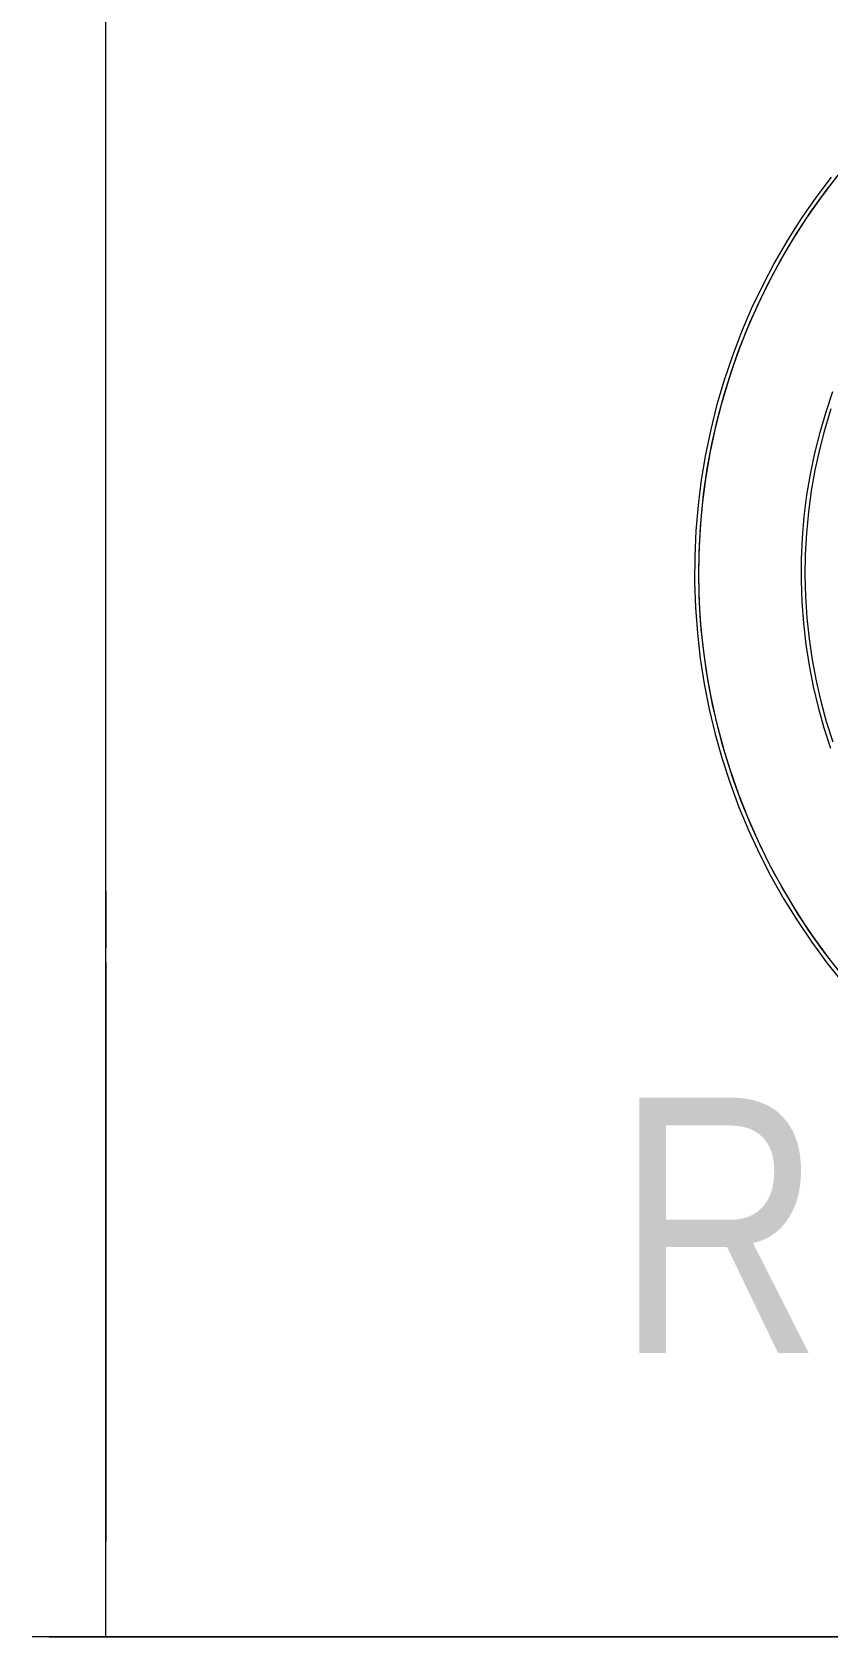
# Model space of a CAD drawing. Header units: millimetres. Extents: x -21597 to 3742, y 49379 to 62073.
# Drawn here: x -8431 to -8057, y 60747 to 61501 of the extents above; entities that cross this region are included whole.
import ezdxf

# ---------------------------------------------------------------- set-up
doc = ezdxf.new("R2010")
doc.units = ezdxf.units.MM
doc.layers.add('M-EQPM', color=7, linetype='Continuous', lineweight=5)
doc.layers.add('P-PIPE-IDEN', color=7, linetype='Continuous', lineweight=9)
doc.styles.add('Arial_1', font='arial.ttf', dxfattribs={"width": 0.8, "height": 120})

# ---------------------------------------------------------------- blocks, each defined once
blk = doc.blocks.new('DanNong_VRV_1 QUẠT - OD-A-12_1-2147179-MẶT BẰNG ỐNG GAS KHU H_N')
at = {"layer": 'M-EQPM'}
for p, q in [((-525, -311.78), (-525, 688.22)), ((-525, -311.78), (-525, 688.22)), ((-525, -273.58), (-525, 616.52)), ((-525, 38.44), (-525, 616.52)), ((-525, 38.44), (-525, 28.44)), ((-525, 28.44), (-525, 38.44)), ((-525, 38.44), (-525, 28.44)), ((-525, 28.44), (-525, 38.44)), ((-525, 28.44), (-525, 11.78)), ((-525, 28.44), (-525, 11.78)), ((-525, 5.44), (-525, 0.44)), ((-525, 5.44), (-525, 0.44)), ((-525, 5.44), (-525, 0.44)), ((-525, 5.44), (-525, 0.44)), ((-525, 5.44), (-525, 0.44)), ((-525, 5.44), (-525, 0.44)), ((-525, 5.44), (-525, 0.44)), ((-525, 5.44), (-525, 0.44)), ((-525, 5.44), (-525, 0.44)), ((-525, 5.44), (-525, 0.44)), ((-525, -239.56), (-525, 0.44)), ((-525, 0.44), (-525, -239.56)), ((-525, -239.56), (-525, 0.44)), ((-525, 0.44), (-525, -239.56)), ((-525, -239.56), (-525, 0.44)), ((-525, 0.44), (-525, -239.56)), ((-525, -239.56), (-525, 0.44)), ((-525, 0.44), (-525, -239.56)), ((-525, 0.44), (-525, -4.56)), ((-525, -239.56), (-525, 0.44)), ((-525, 0.44), (-525, -239.56)), ((-525, -239.56), (-525, 0.44)), ((-525, 0.44), (-525, -239.56)), ((-525, -239.56), (-525, 0.44)), ((-525, 0.44), (-525, -239.56)), ((-525, -239.56), (-525, 0.44)), ((-525, 0.44), (-525, -239.56)), ((-525, -239.56), (-525, 0.44)), ((-525, 0.44), (-525, -239.56)), ((-525, -239.56), (-525, 0.44)), ((-525, 0.44), (-525, -239.56)), ((-525, -190.21), (-525, -4.56)), ((-525, -4.56), (-525, -190.21)), ((-525, -127.9), (-525, -158.22)), ((-525, -190.21), (-525, -195.21)), ((-525, -237.85), (-525, -267.1)), ((-525, -237.85), (-525, -267.1)), ((-525, -237.88), (-525, -267.07)), ((-525, -237.88), (-525, -267.07)), ((-525, -237.88), (-525, -267.07)), ((-525, -237.88), (-525, -267.07)), ((-525, -239.56), (-525, -244.56)), ((-525, -239.56), (-525, -244.56)), ((-525, -239.56), (-525, -244.56)), ((-525, -239.56), (-525, -244.56)), ((-525, -239.56), (-525, -244.56)), ((-525, -239.56), (-525, -244.56)), ((-525, -239.56), (-525, -244.56)), ((-525, -239.56), (-525, -244.56)), ((-525, -239.56), (-525, -244.56)), ((-525, -239.56), (-525, -244.56)), ((-525, -244.13), (-525, -241.71)), ((-525, -249.71), (-525, -261.71)), ((-550.11, -311.78), (-559.7, -311.78)), ((-444.61, -311.78), (-551.61, -311.78)), ((-551.61, -311.78), (-516.96, -311.78)), ((-550.11, -311.78), (-540.53, -311.78)), ((-525, -311.78), (655, -311.78)), ((-516.96, -311.78), (-444.63, -311.78)), ((-498.45, -311.78), (-513.84, -311.78)), ((-508.64, -311.78), (485.5, -311.78)), ((-498.45, -311.78), (-483.06, -311.78)), ((-481.21, -311.78), (585, -311.78)), ((-12.64, -311.78), (-481.21, -311.78)), ((-481.21, -311.78), (-12.64, -311.78)), ((-479.91, -311.78), (-276.36, -311.78)), ((-479.91, -311.78), (-463.14, -311.78)), ((-478.93, -311.78), (-449.74, -311.78)), ((-478.93, -311.78), (-449.74, -311.78)), ((-478.93, -311.78), (-449.74, -311.78)), ((-478.93, -311.78), (-449.74, -311.78)), ((-478.93, -311.78), (-449.74, -311.78)), ((-478.93, -311.78), (-449.74, -311.78)), ((-293.14, -311.78), (-463.14, -311.78)), ((-422.03, -311.78), (-383.93, -311.78)), ((-392.46, -311.78), (-322.46, -311.78)), ((-392.08, -311.78), (-387.08, -311.78)), ((-387.75, -311.78), (-365.55, -311.78)), ((-66.64, -311.78), (-387.08, -311.78)), ((-66.64, -311.78), (-387.08, -311.78)), ((-386.64, -311.78), (-381.64, -311.78)), ((-386.64, -311.78), (-381.64, -311.78)), ((-386.64, -311.78), (-381.64, -311.78)), ((-386.64, -311.78), (-381.64, -311.78)), ((-66.64, -311.78), (-381.64, -311.78)), ((-381.64, -311.78), (-66.64, -311.78)), ((-66.64, -311.78), (-381.64, -311.78)), ((-66.64, -311.78), (-381.64, -311.78)), ((-66.64, -311.78), (-381.64, -311.78)), ((-66.64, -311.78), (-381.64, -311.78)), ((-66.64, -311.78), (-381.64, -311.78)), ((-66.64, -311.78), (-381.64, -311.78)), ((-360.62, -311.78), (-282.24, -311.78)), ((-360.62, -311.78), (-282.24, -311.78)), ((-338.3, -311.78), (-307.98, -311.78)), ((-338.26, -311.78), (-307.94, -311.78)), ((-308.14, -311.78), (-243.14, -311.78)), ((-293.14, -311.78), (-276.36, -311.78)), ((-292.46, -311.78), (-222.46, -311.78))]:
    blk.add_line(p, q, dxfattribs=at)
at = {"layer": 'M-EQPM', "flags": 128}
for points in [[(-184.29, 374.05), (-191.53, 364.43), (-198.38, 354.53), (-204.83, 344.37), (-210.87, 333.95), (-216.49, 323.3), (-221.67, 312.44), (-226.42, 301.38), (-230.72, 290.13), (-234.57, 278.73), (-237.96, 267.17), (-240.89, 255.49), (-243.34, 243.71), (-245.32, 231.83), (-246.83, 219.89), (-247.86, 207.89), (-248.4, 195.87), (-248.47, 183.83), (-248.05, 171.8), (-247.15, 159.79), (-245.78, 147.83), (-243.92, 135.93), (-241.6, 124.12), (-238.8, 112.41), (-235.53, 100.82), (-231.81, 89.38), (-227.63, 78.09), (-223, 66.97), (-217.93, 56.05), (-212.43, 45.34), (-206.5, 34.86), (-200.16, 24.63), (-193.42, 14.66), (-186.28, 4.96), (-178.76, -4.44)], [(-184.29, 374.05), (-191.53, 364.43), (-198.38, 354.53), (-204.83, 344.37), (-210.87, 333.95), (-216.49, 323.3), (-221.67, 312.44), (-226.42, 301.38), (-230.72, 290.13), (-234.57, 278.73), (-237.96, 267.17), (-240.89, 255.49), (-243.34, 243.71), (-245.32, 231.83), (-246.83, 219.89), (-247.86, 207.89), (-248.4, 195.87), (-248.47, 183.83), (-248.05, 171.8), (-247.15, 159.79), (-245.78, 147.83), (-243.92, 135.93), (-241.6, 124.12), (-238.8, 112.41), (-235.53, 100.82), (-231.81, 89.38), (-227.63, 78.09), (-223, 66.97), (-217.93, 56.05), (-212.43, 45.34), (-206.5, 34.86), (-200.16, 24.63), (-193.42, 14.66), (-186.28, 4.96), (-178.76, -4.44)], [(-184.29, 374.05), (-191.53, 364.43), (-198.38, 354.53), (-204.83, 344.37), (-210.87, 333.95), (-216.49, 323.3), (-221.67, 312.44), (-226.42, 301.38), (-230.72, 290.13), (-234.57, 278.73), (-237.96, 267.17), (-240.89, 255.49), (-243.34, 243.71), (-245.32, 231.83), (-246.83, 219.89), (-247.86, 207.89), (-248.4, 195.87), (-248.47, 183.83), (-248.05, 171.8), (-247.15, 159.79), (-245.78, 147.83), (-243.92, 135.93), (-241.6, 124.12), (-238.8, 112.41), (-235.53, 100.82), (-231.81, 89.38), (-227.63, 78.09), (-223, 66.97), (-217.93, 56.05), (-212.43, 45.34), (-206.5, 34.86), (-200.16, 24.63), (-193.42, 14.66), (-186.28, 4.96), (-178.76, -4.44)], [(-180.71, 1.1), (-188, 10.58), (-194.92, 20.33), (-201.43, 30.36), (-207.54, 40.64), (-213.23, 51.16), (-218.5, 61.9), (-223.34, 72.84), (-227.73, 83.96), (-231.68, 95.25), (-235.17, 106.69), (-238.2, 118.26), (-240.76, 129.94), (-242.86, 141.71), (-244.48, 153.56), (-245.63, 165.46), (-246.3, 177.4), (-246.5, 189.36), (-246.21, 201.32), (-245.45, 213.25), (-244.21, 225.15), (-242.5, 236.98), (-240.31, 248.74), (-237.66, 260.4), (-234.54, 271.95), (-230.96, 283.36), (-226.93, 294.62), (-222.45, 305.71), (-217.53, 316.61), (-212.18, 327.3), (-206.41, 337.78), (-200.22, 348.01), (-193.63, 357.99), (-186.65, 367.7), (-179.28, 377.12)], [(-180.71, 1.1), (-188, 10.58), (-194.92, 20.33), (-201.43, 30.36), (-207.54, 40.64), (-213.23, 51.16), (-218.5, 61.9), (-223.34, 72.84), (-227.73, 83.96), (-231.68, 95.25), (-235.17, 106.69), (-238.2, 118.26), (-240.76, 129.94), (-242.86, 141.71), (-244.48, 153.56), (-245.63, 165.46), (-246.3, 177.4), (-246.5, 189.36), (-246.21, 201.32), (-245.45, 213.25), (-244.21, 225.15), (-242.5, 236.98), (-240.31, 248.74), (-237.66, 260.4), (-234.54, 271.95), (-230.96, 283.36), (-226.93, 294.62), (-222.45, 305.71), (-217.53, 316.61), (-212.18, 327.3), (-206.41, 337.78), (-200.22, 348.01), (-193.63, 357.99), (-186.65, 367.7), (-179.28, 377.12)], [(-185.77, 7.59), (-192.8, 17.26), (-199.44, 27.21), (-205.68, 37.41), (-211.5, 47.86), (-216.91, 58.52), (-221.88, 69.4), (-226.41, 80.47), (-230.49, 91.71), (-234.13, 103.1), (-237.3, 114.63), (-240.01, 126.28), (-242.26, 138.03), (-244.03, 149.85), (-245.33, 161.74), (-246.15, 173.67), (-246.49, 185.63), (-246.35, 197.59), (-245.74, 209.53), (-244.65, 221.44), (-243.08, 233.3), (-241.04, 245.08), (-238.54, 256.77), (-235.56, 268.36), (-232.13, 279.81), (-228.24, 291.12), (-223.9, 302.27), (-219.12, 313.23), (-213.9, 323.99), (-208.26, 334.53), (-202.2, 344.84), (-195.73, 354.9), (-188.87, 364.7), (-181.62, 374.21)], [(-183.68, 273.2), (-186.89, 263.69), (-189.71, 254.06), (-192.15, 244.32), (-194.2, 234.49), (-195.85, 224.59), (-197.11, 214.63), (-197.96, 204.63), (-198.42, 194.6), (-198.47, 184.56), (-198.13, 174.52), (-197.38, 164.51), (-196.23, 154.54), (-194.68, 144.62), (-192.74, 134.77), (-190.41, 125.01), (-187.69, 115.34), (-184.58, 105.8)], [(-183.44, 108.64), (-186.43, 118.14), (-189.05, 127.75), (-191.27, 137.46), (-193.11, 147.25), (-194.55, 157.1), (-195.59, 167), (-196.24, 176.94), (-196.5, 186.9), (-196.35, 196.86), (-195.81, 206.8), (-194.86, 216.72), (-193.53, 226.59), (-191.8, 236.39), (-189.67, 246.12), (-187.17, 255.76), (-184.27, 265.29)]]:
    blk.add_lwpolyline(points, dxfattribs=at)
blk = doc.blocks.new('AK-SGS-M3-Hrvt_rvt-1-MẶT BẰNG ỐNG GAS KHU H_N')
at = {"layer": 'M-EQPM', "lineweight": 25}
blk.add_blockref('DanNong_VRV_1 QUẠT - OD-A-12_1-2147179-MẶT BẰNG ỐNG GAS KHU H_N', (-7870.9, 61058.71), dxfattribs=at)

msp = doc.modelspace()

# ---------------------------------------------------------------- block references
at = {"lineweight": 5}
msp.add_blockref('AK-SGS-M3-Hrvt_rvt-1-MẶT BẰNG ỐNG GAS KHU H_N', (0, 0), dxfattribs=at)

# ---------------------------------------------------------------- texts
at = {"layer": 'P-PIPE-IDEN', "color": 1, "lineweight": 30, "true_color": 0xff0000, "insert": (-7750.29, 60938.63), "char_height": 120, "width": 830.08, "attachment_point": 5, "line_spacing_factor": 0.936439, "style": 'Arial_1'}
msp.add_mtext('\\pxqc,t6.66667,13.33333,20,26.66667,33.33333,40,46.66667,53.33333,60,66.66667,73.33333,80,86.66667,93.33333,100,106.66667,113.33333,120,126.66667,133.33333,140,146.66667,153.33333,160,166.66667,173.33333,180,186.66667,193.33333,200,206.66667,213.33333;{RFP - DN25ø}', dxfattribs=at)

doc.saveas('drawing.dxf')
